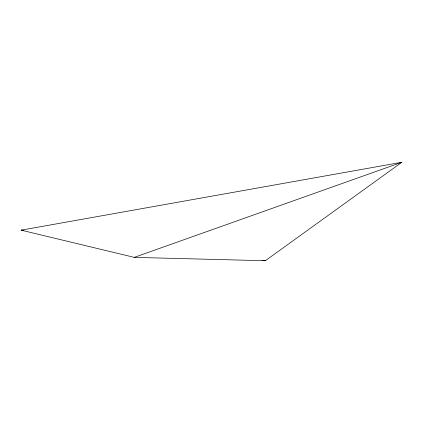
<?xml version="1.0" encoding="UTF-8"?>
<svg xmlns="http://www.w3.org/2000/svg" width="423" height="423" viewBox="0 0 423 423"><rect width="100%" height="100%" fill="white"/><g stroke="black" fill="none" stroke-linecap="round" stroke-linejoin="round"><path stroke-width="0.63" d="M265.327 260.732L401.85 162.268L21.15 230.165L134.292 257.374L265.327 260.732L262.054 260.319M400.618 162.739L401.85 162.268L134.292 257.374M22.467 230.112L21.15 230.165L23.767 230.493"/></g></svg>
